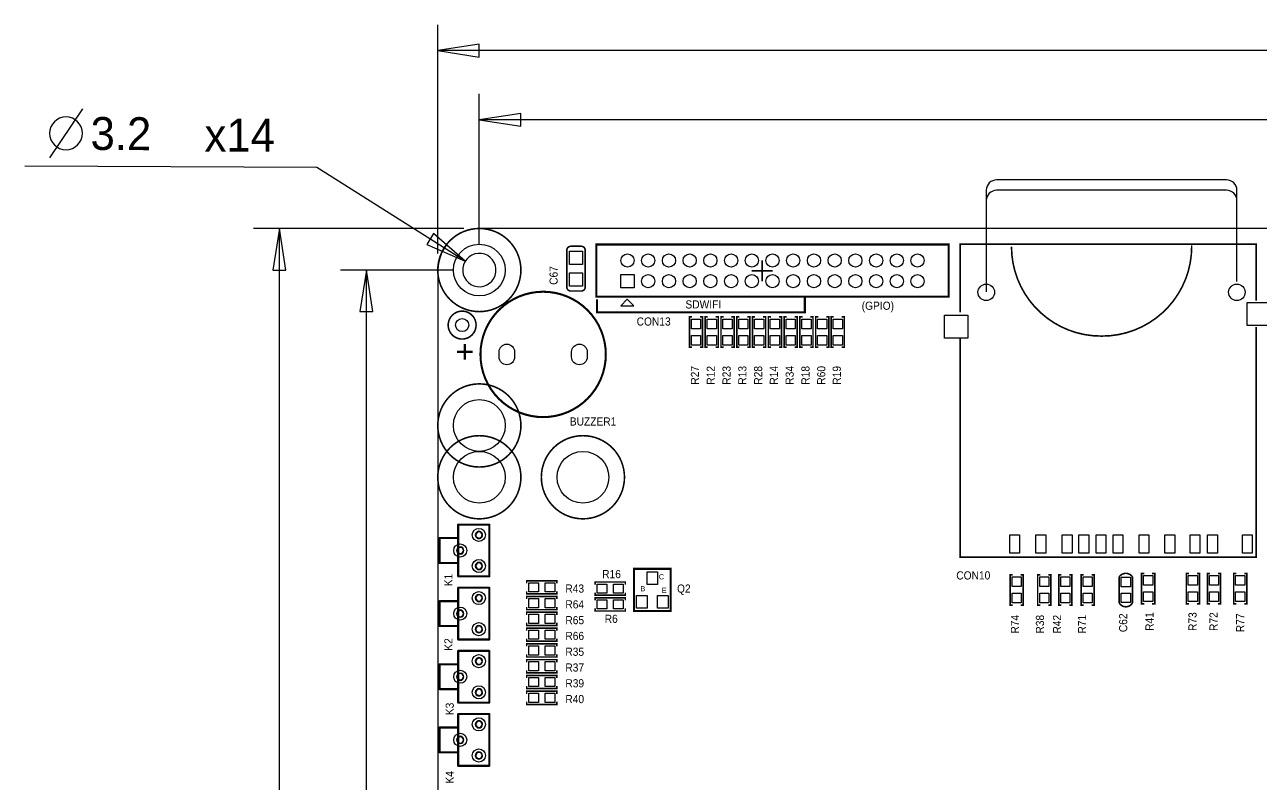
# Model space of a CAD drawing. Extents: x -40 to 180, y -13 to 152.
# Drawn here: x -39.9 to 79.5, y 76.4 to 149.7 of the extents above; entities that cross this region are included whole.
import ezdxf

# ---------------------------------------------------------------- set-up
doc = ezdxf.new("R2010")
doc.units = 0
for name, color, linetype in [('BG_ASSEMBLY_NOTES', 2, 'CONTINUOUS'), ('BG_OUTLINE', 3, 'CONTINUOUS'), ('BG_SILKSCREEN_TOP', 1, 'CONTINUOUS'), ('PG_SILKSCREEN_TOP', 11, 'CONTINUOUS'), ('PIN_TOP', 12, 'CONTINUOUS'), ('RD_SILKSCREEN_TOP', 13, 'CONTINUOUS')]:
    doc.layers.add(name, color=color, linetype=linetype)

msp = doc.modelspace()

# ---------------------------------------------------------------- linework, layer by layer
at = {"layer": 'BG_ASSEMBLY_NOTES'}
for points in [[(0, 127.6), (0, 149.6814)], [(83.8854, 147.1814), (0, 147.1814)], [(4, 128.5), (4, 143)], [(-34.3083, 141.5722), (-37.5077, 136.8262)], [(84.2, 140.5), (4, 140.5)], [(2.6361, 126.8601), (-11.7, 135.9), (-39.893, 136.0446)], [(2.5, 130), (-17.8, 130)], [(-15.3, 64.6), (-15.3, 130)], [(1.5, 126), (-9.4, 126)], [(-6.9, 64.8), (-6.9, 126)]]:
    msp.add_lwpolyline(points, dxfattribs=at)
for points in [[(4, 147.8064), (0, 147.1814), (4, 146.5564)], [(8, 141.125), (4, 140.5), (8, 139.875)], [(-14.675, 126), (-15.3, 130), (-15.925, 126)], [(-1.0808, 128.4649), (2.6361, 126.8601), (-0.414, 129.5223)], [(-6.275, 122), (-6.9, 126), (-7.525, 122)]]:
    msp.add_lwpolyline(points, close=True, dxfattribs=at)
for points in [[(-34.3205, 139.1992, 1), (-37.49559, 139.1992, 1)], [(5.6, 125.8, 1), (2.4, 126.2, 1)]]:
    msp.add_lwpolyline(points, format="xyb", close=True, dxfattribs=at)
at = {"layer": 'BG_OUTLINE'}
msp.add_lwpolyline([(4, 0), (175.9999, 0, 0.414214), (179.9999, 4), (179.9999, 126, 0.414214), (175.9999, 130), (4, 130, 0.414214), (0, 126), (0, 4, 0.414215)], format="xyb", close=True, dxfattribs=at)
at = {"layer": 'BG_SILKSCREEN_TOP'}
for points, const_width in [([(15.367, 123.19), (15.367, 121.92), (35.433, 121.92), (35.433, 123.444)], 0.2032), ([(1.9591, 101.4331), (1.9591, 96.4331)], 0.1999), ([(1.9591, 101.4331), (4.9591, 101.4331)], 0.1999), ([(4.9591, 101.4331), (4.9591, 96.4331)], 0.1999), ([(0.159, 100.1332), (0.159, 97.7331)], 0.1999), ([(0.159, 100.1332), (1.9591, 100.1332)], 0.1999), ([(0.159, 97.7331), (1.9591, 97.7331)], 0.1999), ([(1.9591, 96.4331), (4.9591, 96.4331)], 0.1999), ([(1.9591, 95.3371), (1.9591, 90.3371)], 0.1999), ([(1.9591, 95.3371), (4.9591, 95.3371)], 0.1999), ([(4.9591, 95.3371), (4.9591, 90.3371)], 0.1999), ([(0.159, 94.0372), (0.159, 91.6371)], 0.1999), ([(0.159, 94.0372), (1.9591, 94.0372)], 0.1999), ([(0.159, 91.6371), (1.9591, 91.6371)], 0.1999), ([(1.9591, 90.3371), (4.9591, 90.3371)], 0.1999), ([(1.9591, 89.2411), (1.9591, 84.2411)], 0.1999), ([(1.9591, 89.2411), (4.9591, 89.2411)], 0.1999), ([(4.9591, 89.2411), (4.9591, 84.2411)], 0.1999), ([(0.159, 87.9412), (0.159, 85.5411)], 0.1999), ([(0.159, 87.9412), (1.9591, 87.9412)], 0.1999), ([(0.159, 85.5411), (1.9591, 85.5411)], 0.1999), ([(1.9591, 84.2411), (4.9591, 84.2411)], 0.1999), ([(1.9591, 83.1451), (1.9591, 78.1451)], 0.1999), ([(1.9591, 83.1451), (4.9591, 83.1451)], 0.1999), ([(4.9591, 83.1451), (4.9591, 78.1451)], 0.1999), ([(0.159, 81.8452), (0.159, 79.4451)], 0.1999), ([(0.159, 81.8452), (1.9591, 81.8452)], 0.1999), ([(0.159, 79.4451), (1.9591, 79.4451)], 0.1999), ([(1.9591, 78.1451), (4.9591, 78.1451)], 0.1999)]:
    msp.add_lwpolyline(points, dxfattribs=dict(at, const_width=const_width))
msp.add_lwpolyline([(18.288, 123.19), (17.653, 122.555), (18.923, 122.555)], close=True, dxfattribs=at)
at = {"layer": 'BG_SILKSCREEN_TOP', "const_width": 0.1001}
for points in [[(2.009, 101.433, 1), (1.9092, 101.43299, 1)], [(2.009, 101.433, 1), (1.9092, 101.43299, 1)], [(5.009, 101.433, 1), (4.90919, 101.43299, 1)], [(5.009, 101.433, 1), (4.90919, 101.43299, 1)], [(0.2089, 100.133, 1), (0.10911, 100.13305, 1)], [(0.2089, 100.133, 1), (0.10911, 100.13305, 1)], [(2.009, 100.133, 1), (1.9092, 100.13305, 1)], [(0.209, 97.7331, 1), (0.10901, 97.73311, 1)], [(0.209, 97.7331, 1), (0.10901, 97.73311, 1)], [(2.0091, 97.7331, 1), (1.9091, 97.73311, 1)], [(2.009, 96.433, 1), (1.9092, 96.43301, 1)], [(2.009, 96.433, 1), (1.9092, 96.43301, 1)], [(5.009, 96.433, 1), (4.90919, 96.43301, 1)], [(5.009, 96.433, 1), (4.90919, 96.43301, 1)], [(2.009, 95.337, 1), (1.9092, 95.33699, 1)], [(2.009, 95.337, 1), (1.9092, 95.33699, 1)], [(5.009, 95.337, 1), (4.90919, 95.33699, 1)], [(5.009, 95.337, 1), (4.90919, 95.33699, 1)], [(0.2089, 94.037, 1), (0.10911, 94.03705, 1)], [(0.2089, 94.037, 1), (0.10911, 94.03705, 1)], [(2.009, 94.037, 1), (1.9092, 94.03705, 1)], [(0.209, 91.6371, 1), (0.10901, 91.63711, 1)], [(0.209, 91.6371, 1), (0.10901, 91.63711, 1)], [(2.0091, 91.6371, 1), (1.9091, 91.63711, 1)], [(2.009, 90.337, 1), (1.9092, 90.33701, 1)], [(2.009, 90.337, 1), (1.9092, 90.33701, 1)], [(5.009, 90.337, 1), (4.90919, 90.33701, 1)], [(5.009, 90.337, 1), (4.90919, 90.33701, 1)], [(2.009, 89.241, 1), (1.9092, 89.24099, 1)], [(2.009, 89.241, 1), (1.9092, 89.24099, 1)], [(5.009, 89.241, 1), (4.90919, 89.24099, 1)], [(5.009, 89.241, 1), (4.90919, 89.24099, 1)], [(0.2089, 87.941, 1), (0.10911, 87.94105, 1)], [(0.2089, 87.941, 1), (0.10911, 87.94105, 1)], [(2.009, 87.941, 1), (1.9092, 87.94105, 1)], [(0.209, 85.5411, 1), (0.10901, 85.54111, 1)], [(0.209, 85.5411, 1), (0.10901, 85.54111, 1)], [(2.0091, 85.5411, 1), (1.9091, 85.54111, 1)], [(2.009, 84.241, 1), (1.9092, 84.24101, 1)], [(2.009, 84.241, 1), (1.9092, 84.24101, 1)], [(5.009, 84.241, 1), (4.90919, 84.24101, 1)], [(5.009, 84.241, 1), (4.90919, 84.24101, 1)], [(2.009, 83.145, 1), (1.9092, 83.14499, 1)], [(2.009, 83.145, 1), (1.9092, 83.14499, 1)], [(5.009, 83.145, 1), (4.90919, 83.14499, 1)], [(5.009, 83.145, 1), (4.90919, 83.14499, 1)], [(0.2089, 81.845, 1), (0.10911, 81.84505, 1)], [(0.2089, 81.845, 1), (0.10911, 81.84505, 1)], [(2.009, 81.845, 1), (1.9092, 81.84505, 1)], [(0.209, 79.4451, 1), (0.10901, 79.44511, 1)], [(0.209, 79.4451, 1), (0.10901, 79.44511, 1)], [(2.0091, 79.4451, 1), (1.9091, 79.44511, 1)], [(2.009, 78.145, 1), (1.9092, 78.14501, 1)], [(2.009, 78.145, 1), (1.9092, 78.14501, 1)], [(5.009, 78.145, 1), (4.90919, 78.14501, 1)], [(5.009, 78.145, 1), (4.90919, 78.14501, 1)]]:
    msp.add_lwpolyline(points, format="xyb", close=True, dxfattribs=at)
at = {"layer": 'BG_SILKSCREEN_TOP'}
for points in [[(4.3099, 100.4331, 1), (3.6083, 100.43315, 1)], [(4.3099, 100.4331, 1), (3.6083, 100.43315, 1)], [(4.2591, 100.4331, 1), (3.6591, 100.43315, 1)], [(2.5098, 98.933, 1), (1.8082, 98.933, 1)], [(2.5098, 98.933, 1), (1.8082, 98.933, 1)], [(2.459, 98.933, 1), (1.859, 98.933, 1)], [(4.31, 97.433, 1), (3.6082, 97.43301, 1)], [(4.31, 97.433, 1), (3.6082, 97.43301, 1)], [(4.2592, 97.433, 1), (3.659, 97.43301, 1)], [(4.3099, 94.3371, 1), (3.6083, 94.33715, 1)], [(4.3099, 94.3371, 1), (3.6083, 94.33715, 1)], [(4.2591, 94.3371, 1), (3.6591, 94.33715, 1)], [(2.5098, 92.837, 1), (1.8082, 92.837, 1)], [(2.5098, 92.837, 1), (1.8082, 92.837, 1)], [(2.459, 92.837, 1), (1.859, 92.837, 1)], [(4.31, 91.337, 1), (3.6082, 91.33701, 1)], [(4.31, 91.337, 1), (3.6082, 91.33701, 1)], [(4.2592, 91.337, 1), (3.659, 91.33701, 1)], [(4.3099, 88.2411, 1), (3.6083, 88.24115, 1)], [(4.3099, 88.2411, 1), (3.6083, 88.24115, 1)], [(4.2591, 88.2411, 1), (3.6591, 88.24115, 1)], [(2.5098, 86.741, 1), (1.8082, 86.741, 1)], [(2.5098, 86.741, 1), (1.8082, 86.741, 1)], [(2.459, 86.741, 1), (1.859, 86.741, 1)], [(4.31, 85.241, 1), (3.6082, 85.24101, 1)], [(4.31, 85.241, 1), (3.6082, 85.24101, 1)], [(4.2592, 85.241, 1), (3.659, 85.24101, 1)], [(4.3099, 82.1451, 1), (3.6083, 82.14515, 1)], [(4.3099, 82.1451, 1), (3.6083, 82.14515, 1)], [(4.2591, 82.1451, 1), (3.6591, 82.14515, 1)], [(2.5098, 80.645, 1), (1.8082, 80.645, 1)], [(2.5098, 80.645, 1), (1.8082, 80.645, 1)], [(2.459, 80.645, 1), (1.859, 80.645, 1)], [(4.31, 79.145, 1), (3.6082, 79.14501, 1)], [(4.31, 79.145, 1), (3.6082, 79.14501, 1)], [(4.2592, 79.145, 1), (3.659, 79.14501, 1)]]:
    msp.add_lwpolyline(points, format="xyb", close=True, dxfattribs=at)
at = {"layer": 'PG_SILKSCREEN_TOP'}
for points, format in [([(76.1479, 134.7031), (53.9479, 134.7031, 0.414214), (52.9479, 133.7031)], "xyb"), ([(77.1479, 132.7031), (77.1479, 133.7031, 0.41421), (76.1479, 134.7031)], "xyb"), ([(77.1479, 124.9031), (77.1479, 132.7031, 0.41421), (76.1479, 133.7031), (53.9479, 133.7031, 0.414214), (52.9479, 132.7031), (52.9479, 124.9031)], "xyb"), ([(38.8088, 123.426, 0.2, 0.2, 0), (49.3088, 123.426, 0.2, 0.2, 0), (49.3088, 128.466, 0.2, 0.2, 0), (39.3738, 128.466, 0.1999, 0.1999, 0), (15.3708, 128.466, 0.2, 0.2, 0), (15.3088, 128.466, 0.2, 0.2, 0), (15.3088, 123.4259, 0.1999, 0.1999, 0), (39.3088, 123.4259, 0.1999, 0.1999, 0)], "xyseb")]:
    msp.add_lwpolyline(points, format=format, dxfattribs=at)
msp.add_lwpolyline([(52.9479, 133.7031), (52.9479, 123.9031)], dxfattribs=at)
for points, const_width in [([(8.0132, 126, 1), (-0.01322, 126, 1)], 0.1524), ([(16.2118, 117.856, 1), (4.1082, 117.856, 1)], 0.1999), ([(3.6855, 120.6881, 1), (0.99318, 120.6881, 1)], 0.1524), ([(8.0132, 111, 1), (-0.01322, 111.00001, 1)], 0.1524), ([(8.0132, 106, 1), (-0.01322, 105.99998, 1)], 0.1524), ([(18.0132, 106, 1), (9.9868, 105.99998, 1)], 0.1524), ([(65.786, 93.853), (65.786, 96.393, -0.520877), (67.056, 96.393), (67.056, 93.853, -0.559817)], 0.1524)]:
    msp.add_lwpolyline(points, format="xyb", close=True, dxfattribs=dict(at, const_width=const_width))
at = {"layer": 'PG_SILKSCREEN_TOP', "const_width": 0.1524}
for points in [[(12.446, 127.9144, -0.414214), (12.827, 128.2954), (13.843, 128.2954, -0.414214), (14.224, 127.9144)], [(55.3809, 128.2631, 0.414214), (64.0169, 119.6271), (64.1439, 119.6271, 0.414214), (72.7799, 128.2631), (72.7799, 128.3901)], [(14.224, 124.3584, -0.414214), (13.843, 123.9774), (12.827, 123.9774, -0.414214), (12.446, 124.3584)]]:
    msp.add_lwpolyline(points, format="xyb", dxfattribs=at)
at = {"layer": 'PG_SILKSCREEN_TOP'}
for points, const_width in [([(12.446, 127.9144), (12.446, 124.3584)], 0.1524), ([(14.224, 124.3584), (14.224, 127.9144)], 0.1524), ([(79.0029, 123.0491), (79.0029, 128.5101), (50.4279, 128.5101), (50.4279, 121.9061)], 0.1524), ([(32.3088, 125.926), (31.3088, 125.926), (31.3088, 126.926)], 0.1501), ([(30.3088, 125.926), (31.3088, 125.926), (31.3088, 124.926)], 0.1501), ([(24.5364, 118.5545), (24.2824, 118.5545), (24.2824, 121.4755), (24.5364, 121.4755)], 0.1524), ([(25.2984, 118.5545), (25.5524, 118.5545), (25.5524, 121.4755), (25.2984, 121.4755)], 0.1524), ([(26.0604, 121.4755), (25.8064, 121.4755), (25.8064, 118.5545), (26.0604, 118.5545)], 0.1524), ([(26.8224, 121.4755), (27.0764, 121.4755), (27.0764, 118.5545), (26.8224, 118.5545)], 0.1524), ([(27.5844, 118.5545), (27.3304, 118.5545), (27.3304, 121.4755), (27.5844, 121.4755)], 0.1524), ([(28.3464, 118.5545), (28.6004, 118.5545), (28.6004, 121.4755), (28.3464, 121.4755)], 0.1524), ([(29.1084, 121.4755), (28.8544, 121.4755), (28.8544, 118.5545), (29.1084, 118.5545)], 0.1524), ([(29.8704, 121.4755), (30.1244, 121.4755), (30.1244, 118.5545), (29.8704, 118.5545)], 0.1524), ([(30.6324, 118.5545), (30.3784, 118.5545), (30.3784, 121.4755), (30.6324, 121.4755)], 0.1524), ([(31.3944, 118.5545), (31.6484, 118.5545), (31.6484, 121.4755), (31.3944, 121.4755)], 0.1524), ([(32.1564, 121.4755), (31.9024, 121.4755), (31.9024, 118.5545), (32.1564, 118.5545)], 0.1524), ([(32.9184, 121.4755), (33.1724, 121.4755), (33.1724, 118.5545), (32.9184, 118.5545)], 0.1524), ([(33.6804, 118.5545), (33.4264, 118.5545), (33.4264, 121.4755), (33.6804, 121.4755)], 0.1524), ([(34.4424, 118.5545), (34.6964, 118.5545), (34.6964, 121.4755), (34.4424, 121.4755)], 0.1524), ([(35.2044, 121.4755), (34.9504, 121.4755), (34.9504, 118.5545), (35.2044, 118.5545)], 0.1524), ([(35.9664, 121.4755), (36.2204, 121.4755), (36.2204, 118.5545), (35.9664, 118.5545)], 0.1524), ([(36.7284, 118.5545), (36.4744, 118.5545), (36.4744, 121.4755), (36.7284, 121.4755)], 0.1524), ([(37.4904, 118.5545), (37.7444, 118.5545), (37.7444, 121.4755), (37.4904, 121.4755)], 0.1524), ([(38.227, 121.4755), (37.973, 121.4755), (37.973, 118.5545), (38.227, 118.5545)], 0.1524), ([(38.989, 121.4755), (39.243, 121.4755), (39.243, 118.5545), (38.989, 118.5545)], 0.1524), ([(50.4279, 119.3731), (50.4279, 98.2911), (79.0029, 98.2911), (79.0029, 120.5161)], 0.1524), ([(3.362, 118.11), (1.838, 118.11)], 0.2032), ([(2.6, 118.872), (2.6, 117.348)], 0.2032), ([(68.199, 96.7105), (67.945, 96.7105), (67.945, 93.7895), (68.199, 93.7895)], 0.1524), ([(68.961, 96.7105), (69.215, 96.7105), (69.215, 93.7895), (68.961, 93.7895)], 0.1524), ([(72.517, 96.7105), (72.263, 96.7105), (72.263, 93.7895), (72.517, 93.7895)], 0.1524), ([(73.279, 96.7105), (73.533, 96.7105), (73.533, 93.7895), (73.279, 93.7895)], 0.1524), ([(74.549, 96.7105), (74.295, 96.7105), (74.295, 93.7895), (74.549, 93.7895)], 0.1524), ([(75.311, 96.7105), (75.565, 96.7105), (75.565, 93.7895), (75.311, 93.7895)], 0.1524), ([(77.089, 96.7105), (76.835, 96.7105), (76.835, 93.7895), (77.089, 93.7895)], 0.1524), ([(77.851, 96.7105), (78.105, 96.7105), (78.105, 93.7895), (77.851, 93.7895)], 0.1524), ([(11.4935, 95.758), (11.4935, 96.012), (8.5725, 96.012), (8.5725, 95.758)], 0.1524), ([(15.1765, 95.631), (15.1765, 95.885), (18.0975, 95.885), (18.0975, 95.631)], 0.1524), ([(55.499, 96.5835), (55.245, 96.5835), (55.245, 93.6625), (55.499, 93.6625)], 0.1524), ([(56.261, 96.5835), (56.515, 96.5835), (56.515, 93.6625), (56.261, 93.6625)], 0.1524), ([(58.166, 96.5835), (57.912, 96.5835), (57.912, 93.6625), (58.166, 93.6625)], 0.1524), ([(58.928, 96.5835), (59.182, 96.5835), (59.182, 93.6625), (58.928, 93.6625)], 0.1524), ([(60.198, 96.5835), (59.944, 96.5835), (59.944, 93.6625), (60.198, 93.6625)], 0.1524), ([(60.96, 96.5835), (61.214, 96.5835), (61.214, 93.6625), (60.96, 93.6625)], 0.1524), ([(62.357, 96.5835), (62.103, 96.5835), (62.103, 93.6625), (62.357, 93.6625)], 0.1524), ([(63.119, 96.5835), (63.373, 96.5835), (63.373, 93.6625), (63.119, 93.6625)], 0.1524), ([(11.4935, 94.996), (11.4935, 94.742), (8.5725, 94.742), (8.5725, 94.996)], 0.1524), ([(11.4935, 94.234), (11.4935, 94.488), (8.5725, 94.488), (8.5725, 94.234)], 0.1524), ([(15.1765, 94.869), (15.1765, 94.615), (18.0975, 94.615), (18.0975, 94.869)], 0.1524), ([(18.0975, 94.107), (18.0975, 94.361), (15.1765, 94.361), (15.1765, 94.107)], 0.1524), ([(11.4935, 93.472), (11.4935, 93.218), (8.5725, 93.218), (8.5725, 93.472)], 0.1524), ([(18.0975, 93.345), (18.0975, 93.091), (15.1765, 93.091), (15.1765, 93.345)], 0.1524), ([(11.4935, 92.71), (11.4935, 92.964), (8.5725, 92.964), (8.5725, 92.71)], 0.1524), ([(11.4935, 91.948), (11.4935, 91.694), (8.5725, 91.694), (8.5725, 91.948)], 0.1524), ([(11.4935, 91.186), (11.4935, 91.44), (8.5725, 91.44), (8.5725, 91.186)], 0.1524), ([(11.4935, 90.424), (11.4935, 90.17), (8.5725, 90.17), (8.5725, 90.424)], 0.1524), ([(8.5725, 89.662), (8.5725, 89.916), (11.4935, 89.916), (11.4935, 89.662)], 0.1524), ([(8.5725, 88.9), (8.5725, 88.646), (11.4935, 88.646), (11.4935, 88.9)], 0.1524), ([(8.5725, 88.138), (8.5725, 88.392), (11.4935, 88.392), (11.4935, 88.138)], 0.1524), ([(8.5725, 87.376), (8.5725, 87.122), (11.4935, 87.122), (11.4935, 87.376)], 0.1524), ([(8.5725, 86.614), (8.5725, 86.868), (11.4935, 86.868), (11.4935, 86.614)], 0.1524), ([(8.5725, 85.852), (8.5725, 85.598), (11.4935, 85.598), (11.4935, 85.852)], 0.1524), ([(8.5725, 85.09), (8.5725, 85.344), (11.4935, 85.344), (11.4935, 85.09)], 0.1524), ([(8.5725, 84.328), (8.5725, 84.074), (11.4935, 84.074), (11.4935, 84.328)], 0.1524)]:
    msp.add_lwpolyline(points, dxfattribs=dict(at, const_width=const_width))
at = {"layer": 'PG_SILKSCREEN_TOP', "const_width": 0.2032}
msp.add_lwpolyline([(18.923, 97.155), (18.923, 93.091), (22.479, 93.091), (22.479, 97.155)], close=True, dxfattribs=at)
at = {"layer": 'PIN_TOP'}
for points in [[(13.97, 126.5428), (12.7, 126.5428), (12.7, 127.8128), (13.97, 127.8128)], [(13.97, 124.46), (12.7, 124.46), (12.7, 125.73), (13.97, 125.73)], [(17.6738, 124.291), (17.6738, 125.561), (18.9438, 125.561), (18.9438, 124.291)], [(80.3643, 120.638), (78.1291, 120.638), (78.1291, 122.8732), (80.3643, 122.8732)], [(25.3619, 120.3325), (24.4729, 120.3325), (24.4729, 121.2723), (25.3619, 121.2723)], [(25.9969, 121.2723), (26.8859, 121.2723), (26.8859, 120.3325), (25.9969, 120.3325)], [(28.4099, 120.3325), (27.5209, 120.3325), (27.5209, 121.2723), (28.4099, 121.2723)], [(29.0449, 121.2723), (29.9339, 121.2723), (29.9339, 120.3325), (29.0449, 120.3325)], [(31.4579, 120.3325), (30.5689, 120.3325), (30.5689, 121.2723), (31.4579, 121.2723)], [(32.0929, 121.2723), (32.9819, 121.2723), (32.9819, 120.3325), (32.0929, 120.3325)], [(34.5059, 120.3325), (33.6169, 120.3325), (33.6169, 121.2723), (34.5059, 121.2723)], [(35.1409, 121.2723), (36.0299, 121.2723), (36.0299, 120.3325), (35.1409, 120.3325)], [(37.5539, 120.3325), (36.6649, 120.3325), (36.6649, 121.2723), (37.5539, 121.2723)], [(38.1635, 121.2723), (39.0525, 121.2723), (39.0525, 120.3325), (38.1635, 120.3325)], [(51.1569, 119.4239), (48.9217, 119.4239), (48.9217, 121.6591), (51.1569, 121.6591)], [(25.3619, 118.7577), (24.4729, 118.7577), (24.4729, 119.6975), (25.3619, 119.6975)], [(25.9969, 119.6975), (26.8859, 119.6975), (26.8859, 118.7577), (25.9969, 118.7577)], [(28.4099, 118.7577), (27.5209, 118.7577), (27.5209, 119.6975), (28.4099, 119.6975)], [(29.0449, 119.6975), (29.9339, 119.6975), (29.9339, 118.7577), (29.0449, 118.7577)], [(31.4579, 118.7577), (30.5689, 118.7577), (30.5689, 119.6975), (31.4579, 119.6975)], [(32.0929, 119.6975), (32.9819, 119.6975), (32.9819, 118.7577), (32.0929, 118.7577)], [(34.5059, 118.7577), (33.6169, 118.7577), (33.6169, 119.6975), (34.5059, 119.6975)], [(35.1409, 119.6975), (36.0299, 119.6975), (36.0299, 118.7577), (35.1409, 118.7577)], [(37.5539, 118.7577), (36.6649, 118.7577), (36.6649, 119.6975), (37.5539, 119.6975)], [(38.1635, 119.6975), (39.0525, 119.6975), (39.0525, 118.7577), (38.1635, 118.7577)], [(56.1454, 98.6619), (55.2056, 98.6619), (55.2056, 100.4399), (56.1454, 100.4399)], [(58.6854, 98.6619), (57.7456, 98.6619), (57.7456, 100.4399), (58.6854, 100.4399)], [(61.2254, 98.6619), (60.2856, 98.6619), (60.2856, 100.4399), (61.2254, 100.4399)], [(62.8333, 98.6619), (61.8935, 98.6619), (61.8935, 100.4399), (62.8333, 100.4399)], [(64.4843, 98.6619), (63.5445, 98.6619), (63.5445, 100.4399), (64.4843, 100.4399)], [(66.1302, 98.6619), (65.1904, 98.6619), (65.1904, 100.4399), (66.1302, 100.4399)], [(68.6372, 98.6619), (67.6974, 98.6619), (67.6974, 100.4399), (68.6372, 100.4399)], [(71.1365, 98.6619), (70.1967, 98.6619), (70.1967, 100.4399), (71.1365, 100.4399)], [(73.5571, 98.6619), (72.6173, 98.6619), (72.6173, 100.4399), (73.5571, 100.4399)], [(75.2615, 98.6619), (74.3217, 98.6619), (74.3217, 100.4399), (75.2615, 100.4399)], [(78.6219, 98.6619), (77.6821, 98.6619), (77.6821, 100.4399), (78.6219, 100.4399)], [(20.193, 95.6564), (20.193, 96.8756), (21.209, 96.8756), (21.209, 95.6564)], [(9.7155, 95.8215), (9.7155, 94.9325), (8.7757, 94.9325), (8.7757, 95.8215)], [(11.2903, 95.8215), (11.2903, 94.9325), (10.3505, 94.9325), (10.3505, 95.8215)], [(15.3797, 94.8055), (15.3797, 95.6945), (16.3195, 95.6945), (16.3195, 94.8055)], [(16.9545, 94.8055), (16.9545, 95.6945), (17.8943, 95.6945), (17.8943, 94.8055)], [(55.4355, 96.3803), (56.3245, 96.3803), (56.3245, 95.4405), (55.4355, 95.4405)], [(58.1025, 96.3803), (58.9915, 96.3803), (58.9915, 95.4405), (58.1025, 95.4405)], [(60.1345, 96.3803), (61.0235, 96.3803), (61.0235, 95.4405), (60.1345, 95.4405)], [(62.2935, 96.3803), (63.1825, 96.3803), (63.1825, 95.4405), (62.2935, 95.4405)], [(66.8782, 95.4278), (65.9638, 95.4278), (65.9638, 96.3422), (66.8782, 96.3422)], [(68.1355, 96.5073), (69.0245, 96.5073), (69.0245, 95.5675), (68.1355, 95.5675)], [(72.4535, 96.5073), (73.3425, 96.5073), (73.3425, 95.5675), (72.4535, 95.5675)], [(74.4855, 96.5073), (75.3745, 96.5073), (75.3745, 95.5675), (74.4855, 95.5675)], [(77.0255, 96.5073), (77.9145, 96.5073), (77.9145, 95.5675), (77.0255, 95.5675)], [(19.177, 93.3704), (19.177, 94.5896), (20.193, 94.5896), (20.193, 93.3704)], [(21.209, 93.3704), (21.209, 94.5896), (22.225, 94.5896), (22.225, 93.3704)], [(55.4355, 94.8055), (56.3245, 94.8055), (56.3245, 93.8657), (55.4355, 93.8657)], [(58.1025, 94.8055), (58.9915, 94.8055), (58.9915, 93.8657), (58.1025, 93.8657)], [(60.1345, 94.8055), (61.0235, 94.8055), (61.0235, 93.8657), (60.1345, 93.8657)], [(62.2935, 94.8055), (63.1825, 94.8055), (63.1825, 93.8657), (62.2935, 93.8657)], [(66.8782, 93.9038), (65.9638, 93.9038), (65.9638, 94.8182), (66.8782, 94.8182)], [(68.1355, 94.9325), (69.0245, 94.9325), (69.0245, 93.9927), (68.1355, 93.9927)], [(72.4535, 94.9325), (73.3425, 94.9325), (73.3425, 93.9927), (72.4535, 93.9927)], [(74.4855, 94.9325), (75.3745, 94.9325), (75.3745, 93.9927), (74.4855, 93.9927)], [(77.0255, 94.9325), (77.9145, 94.9325), (77.9145, 93.9927), (77.0255, 93.9927)], [(9.7155, 94.2975), (9.7155, 93.4085), (8.7757, 93.4085), (8.7757, 94.2975)], [(11.2903, 94.2975), (11.2903, 93.4085), (10.3505, 93.4085), (10.3505, 94.2975)], [(16.3195, 94.1705), (16.3195, 93.2815), (15.3797, 93.2815), (15.3797, 94.1705)], [(17.8943, 94.1705), (17.8943, 93.2815), (16.9545, 93.2815), (16.9545, 94.1705)], [(9.7155, 92.7735), (9.7155, 91.8845), (8.7757, 91.8845), (8.7757, 92.7735)], [(11.2903, 92.7735), (11.2903, 91.8845), (10.3505, 91.8845), (10.3505, 92.7735)], [(9.7155, 91.2495), (9.7155, 90.3605), (8.7757, 90.3605), (8.7757, 91.2495)], [(11.2903, 91.2495), (11.2903, 90.3605), (10.3505, 90.3605), (10.3505, 91.2495)], [(8.7757, 88.8365), (8.7757, 89.7255), (9.7155, 89.7255), (9.7155, 88.8365)], [(10.3505, 88.8365), (10.3505, 89.7255), (11.2903, 89.7255), (11.2903, 88.8365)], [(8.7757, 87.3125), (8.7757, 88.2015), (9.7155, 88.2015), (9.7155, 87.3125)], [(10.3505, 87.3125), (10.3505, 88.2015), (11.2903, 88.2015), (11.2903, 87.3125)], [(8.7757, 85.7885), (8.7757, 86.6775), (9.7155, 86.6775), (9.7155, 85.7885)], [(10.3505, 85.7885), (10.3505, 86.6775), (11.2903, 86.6775), (11.2903, 85.7885)], [(8.7757, 84.2645), (8.7757, 85.1535), (9.7155, 85.1535), (9.7155, 84.2645)], [(10.3505, 84.2645), (10.3505, 85.1535), (11.2903, 85.1535), (11.2903, 84.2645)]]:
    msp.add_lwpolyline(points, close=True, dxfattribs=at)
for points in [[(7.40615, 118.10595), (7.40615, 117.60605, -1), (5.90605, 117.60605), (5.90605, 118.10595, -1)], [(14.41405, 118.10595), (14.41405, 117.60605, -1), (12.91395, 117.60605), (12.91395, 118.10595, -1)]]:
    msp.add_lwpolyline(points, format="xyb", close=True, dxfattribs=at)
for centre, radius in [((4, 126), 2.5), ((18.3088, 126.926), 0.635), ((20.3088, 126.926), 0.635), ((22.3088, 126.926), 0.635), ((24.3088, 126.926), 0.635), ((26.3088, 126.926), 0.635), ((28.3088, 126.926), 0.635), ((30.3088, 126.926), 0.635), ((32.3088, 126.926), 0.635), ((34.3088, 126.926), 0.635), ((36.3088, 126.926), 0.635), ((38.3088, 126.926), 0.635), ((40.3088, 126.926), 0.635), ((42.3088, 126.926), 0.635), ((44.3088, 126.926), 0.635), ((46.3088, 126.926), 0.635), ((20.3088, 124.926), 0.635), ((22.3088, 124.926), 0.635), ((24.3088, 124.926), 0.635), ((26.3088, 124.926), 0.635), ((28.3088, 124.926), 0.635), ((30.3088, 124.926), 0.635), ((32.3088, 124.926), 0.635), ((34.3088, 124.926), 0.635), ((36.3088, 124.926), 0.635), ((38.3088, 124.926), 0.635), ((40.3088, 124.926), 0.635), ((42.3088, 124.926), 0.635), ((44.3088, 124.926), 0.635), ((46.3088, 124.926), 0.635), ((52.9435, 123.8509), 0.8001), ((77.1434, 123.8509), 0.8001), ((2.3393, 120.6881), 0.635), ((4, 111), 2.5), ((4, 106), 2.5), ((14, 106), 2.5), ((3.9591, 100.4331), 0.635), ((2.159, 98.933), 0.635), ((3.9591, 97.4331), 0.635), ((3.9591, 94.3371), 0.635), ((2.159, 92.837), 0.635), ((3.9591, 91.3371), 0.635), ((3.9591, 88.2411), 0.635), ((2.159, 86.741), 0.635), ((3.9591, 85.2411), 0.635), ((3.9591, 82.1451), 0.635), ((2.159, 80.645), 0.635), ((3.9591, 79.1451), 0.635)]:
    msp.add_circle(centre, radius, dxfattribs=at)

# ---------------------------------------------------------------- texts
at = {"layer": 'BG_ASSEMBLY_NOTES', "width": 0.992}
msp.add_text('3.2', height=3.175, rotation=359.706, dxfattribs=at).set_placement((-33.5413, 137.5995))
msp.add_text('x14', height=3.175, dxfattribs=at).set_placement((-22.5307, 137.4417))
at = {"layer": 'BG_SILKSCREEN_TOP', "width": 0.935484}
for s, p in [('SDWIFI', (23.9014, 122.2925)), ('(GPIO)', (40.9194, 122.1655))]:
    msp.add_text(s, height=0.7874, dxfattribs=at).set_placement(p)
at = {"layer": 'PG_SILKSCREEN_TOP', "width": 0.85}
for s, p in [('C', (21.336, 96.139)), ('B', (19.558, 94.996)), ('E', (21.6281, 94.8267))]:
    msp.add_text(s, height=0.508, dxfattribs=at).set_placement(p)
at = {"layer": 'RD_SILKSCREEN_TOP', "width": 0.935484}
for s, p in [('C67', (11.5655, 124.5743)), ('R27', (25.2137, 114.935)), ('R12', (26.7377, 114.935)), ('R23', (28.2617, 114.935)), ('R13', (29.7857, 114.935)), ('R28', (31.3097, 114.935)), ('R14', (32.8337, 114.935)), ('R34', (34.3577, 114.935)), ('R18', (35.8817, 114.935)), ('R60', (37.4057, 114.935)), ('R19', (38.9043, 114.935)), ('K1', (1.4055, 95.4786)), ('R74', (56.1086, 90.9066)), ('R38', (58.5216, 90.9066)), ('R42', (60.1726, 90.9066)), ('R71', (62.5856, 90.9066)), ('C62', (66.5565, 91.0463)), ('R41', (69.0965, 91.1733)), ('R73', (73.2536, 91.1606)), ('R72', (75.2856, 91.1606)), ('R77', (77.8595, 91.0463)), ('K2', (1.4055, 89.2556)), ('K3', (1.5325, 83.0326)), ('K4', (1.5325, 76.4286))]:
    msp.add_text(s, height=0.7874, rotation=90, dxfattribs=at).set_placement(p)
for s, p in [('CON13', (19.1897, 120.6415)), ('BUZZER1', (12.7381, 110.9895)), ('R16', (15.8623, 96.2575)), ('CON10', (50.0507, 96.1305)), ('R43', (12.3063, 94.8605)), ('Q2', (23.0886, 94.8605)), ('R64', (12.3063, 93.3365)), ('R65', (12.3063, 91.8125)), ('R6', (16.1036, 91.9395)), ('R66', (12.3063, 90.2885)), ('R35', (12.3063, 88.7645)), ('R37', (12.3063, 87.2405)), ('R39', (12.3063, 85.7165)), ('R40', (12.3063, 84.1925))]:
    msp.add_text(s, height=0.7874, dxfattribs=at).set_placement(p)

doc.saveas('drawing.dxf')
